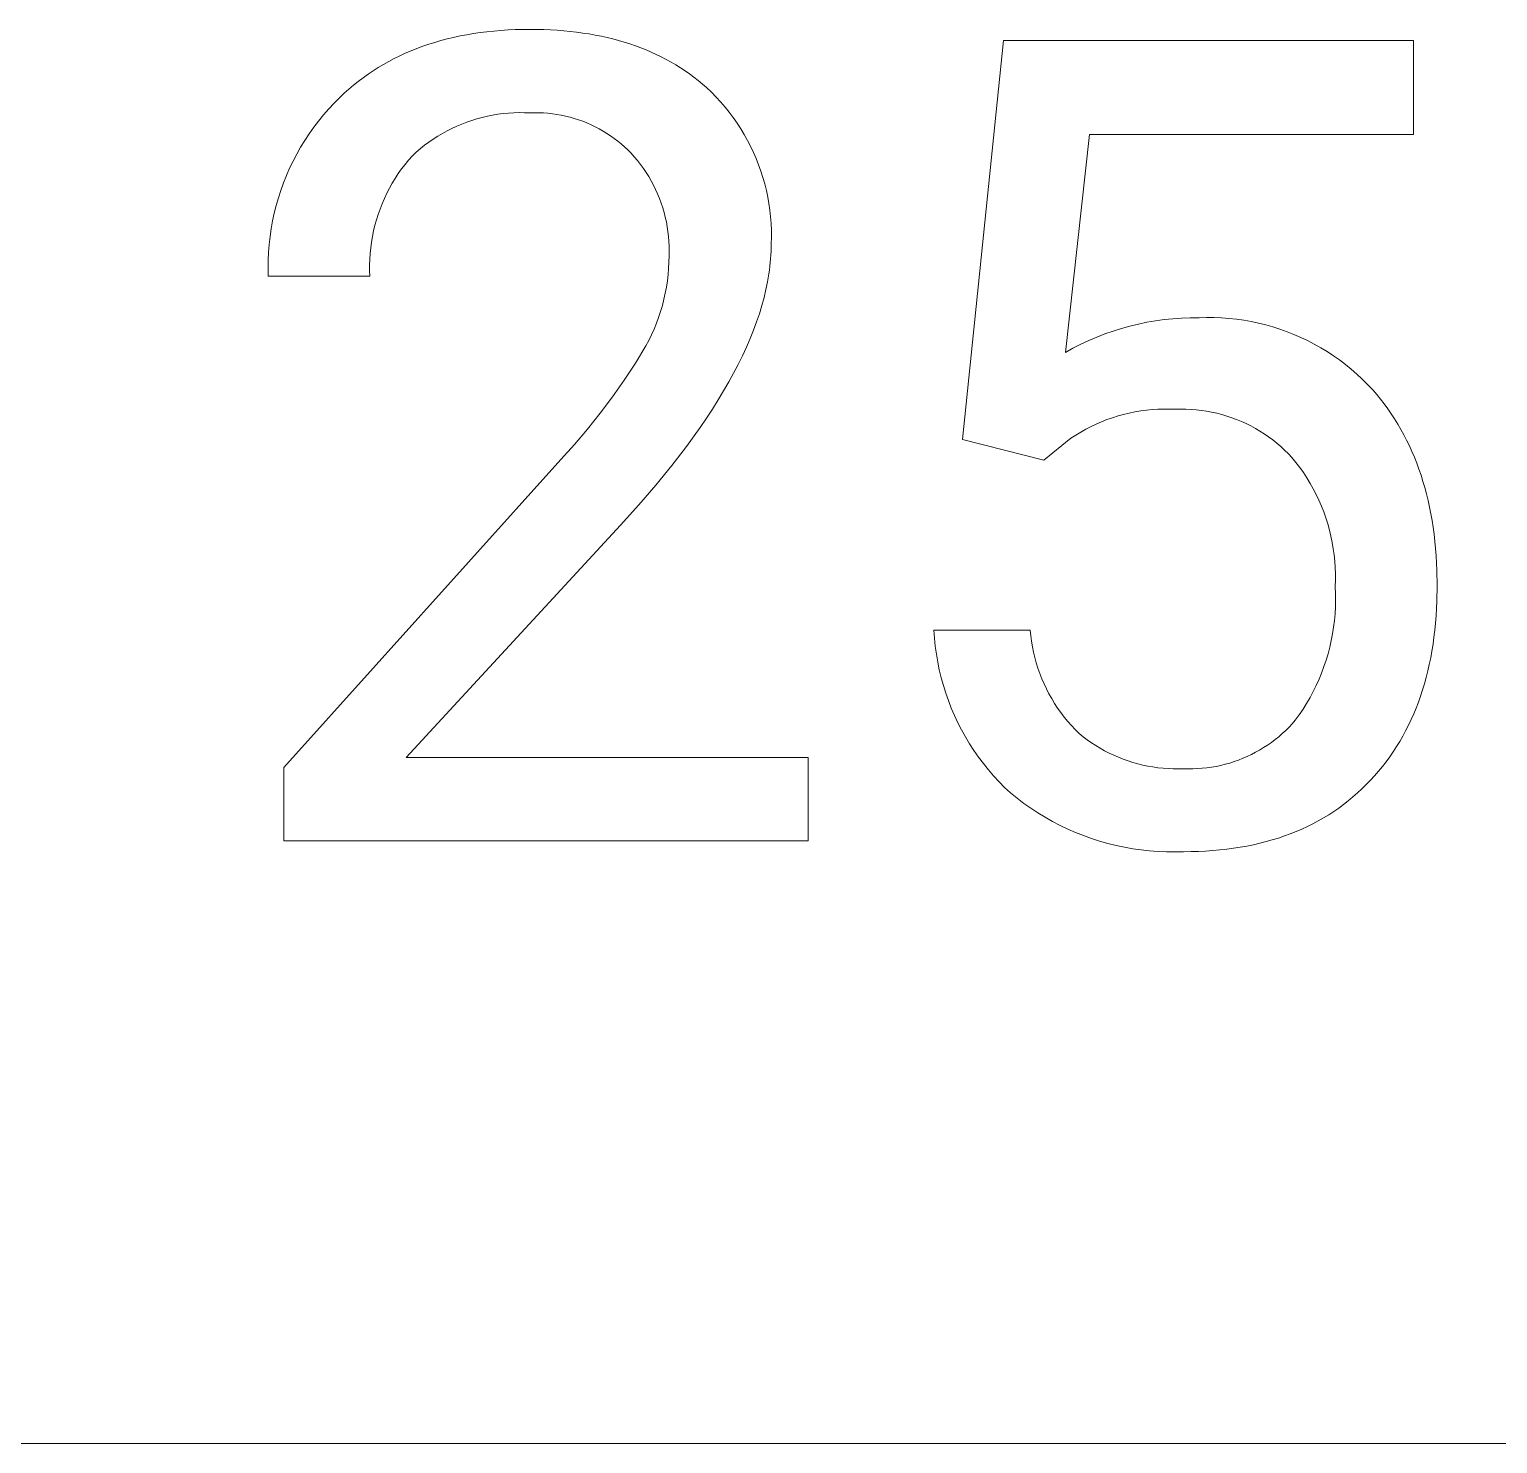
# Model space of a CAD drawing. Header units: millimetres. Extents: x -1519 to 3497, y -297 to 3208.
# Drawn here: x 2749.4 to 2836.5, y -16.4 to 67.6 of the extents above; entities that cross this region are included whole.
import ezdxf

# ---------------------------------------------------------------- set-up
doc = ezdxf.new("R2010")
doc.units = ezdxf.units.MM
doc.header["$MEASUREMENT"] = 0
doc.layers.add('Domyślny', color=7, linetype='Continuous', true_color=0x000000)

msp = doc.modelspace()

# ---------------------------------------------------------------- linework, layer by layer
at = {"layer": 'Domyślny', "color": 18, "lineweight": 15, "true_color": 0x000000}
for p, q in [((2774.193, 67.019), (2774.571, 67.109)), ((2774.571, 67.109), (2774.955, 67.192)), ((2774.955, 67.192), (2775.345, 67.267)), ((2775.345, 67.267), (2775.74, 67.333)), ((2775.74, 67.333), (2776.14, 67.392)), ((2776.14, 67.392), (2776.547, 67.443)), ((2776.547, 67.443), (2776.959, 67.486)), ((2776.959, 67.486), (2777.376, 67.522)), ((2777.376, 67.522), (2777.8, 67.549)), ((2777.8, 67.549), (2778.229, 67.569)), ((2778.229, 67.569), (2778.663, 67.581)), ((2778.663, 67.581), (2779.104, 67.584)), ((2779.104, 67.584), (2779.92, 67.571)), ((2779.92, 67.571), (2780.32, 67.554)), ((2780.32, 67.554), (2780.714, 67.53)), ((2780.714, 67.53), (2781.103, 67.5)), ((2781.103, 67.5), (2781.487, 67.463)), ((2781.487, 67.463), (2781.866, 67.419)), ((2781.866, 67.419), (2782.239, 67.368)), ((2782.239, 67.368), (2782.606, 67.311)), ((2782.606, 67.311), (2782.969, 67.247)), ((2782.969, 67.247), (2783.326, 67.176)), ((2783.326, 67.176), (2783.677, 67.098)), ((2783.677, 67.098), (2784.023, 67.014)), ((2771.704, 66.164), (2772.043, 66.31)), ((2772.043, 66.31), (2772.387, 66.448)), ((2772.387, 66.448), (2772.737, 66.578)), ((2772.737, 66.578), (2773.093, 66.7)), ((2773.093, 66.7), (2773.454, 66.814)), ((2773.454, 66.814), (2773.821, 66.921)), ((2773.821, 66.921), (2774.193, 67.019)), ((2784.023, 67.014), (2784.364, 66.923)), ((2784.364, 66.923), (2784.699, 66.825)), ((2784.699, 66.825), (2785.029, 66.72)), ((2785.029, 66.72), (2785.354, 66.609)), ((2785.354, 66.609), (2785.673, 66.49)), ((2785.673, 66.49), (2785.987, 66.365)), ((2785.987, 66.365), (2786.295, 66.234)), ((2786.295, 66.234), (2786.599, 66.095)), ((2804.776, 43.244), (2807.198, 66.93)), ((2807.198, 66.93), (2831.535, 66.93)), ((2831.535, 66.93), (2831.535, 61.351)), ((2770.095, 65.315), (2770.406, 65.501)), ((2770.406, 65.501), (2770.722, 65.679)), ((2770.722, 65.679), (2771.044, 65.848)), ((2771.044, 65.848), (2771.371, 66.01)), ((2771.371, 66.01), (2771.704, 66.164)), ((2786.599, 66.095), (2786.896, 65.95)), ((2786.896, 65.95), (2787.188, 65.798)), ((2787.188, 65.798), (2787.475, 65.639)), ((2787.475, 65.639), (2787.757, 65.474)), ((2787.757, 65.474), (2788.033, 65.302)), ((2768.626, 64.267), (2768.909, 64.493)), ((2768.909, 64.493), (2769.197, 64.71)), ((2769.197, 64.71), (2769.491, 64.92)), ((2769.491, 64.92), (2769.79, 65.122)), ((2769.79, 65.122), (2770.095, 65.315)), ((2788.033, 65.302), (2788.304, 65.123)), ((2788.304, 65.123), (2788.569, 64.937)), ((2788.569, 64.937), (2788.829, 64.745)), ((2788.829, 64.745), (2789.084, 64.545)), ((2789.084, 64.545), (2789.333, 64.339)), ((2767.812, 63.542), (2768.078, 63.792)), ((2768.078, 63.792), (2768.349, 64.033)), ((2768.349, 64.033), (2768.626, 64.267)), ((2789.333, 64.339), (2789.577, 64.127)), ((2789.577, 64.127), (2789.866, 63.853)), ((2789.866, 63.853), (2790.146, 63.569)), ((2766.85, 62.509), (2767.159, 62.864)), ((2767.159, 62.864), (2767.48, 63.209)), ((2767.48, 63.209), (2767.812, 63.542)), ((2790.146, 63.569), (2790.417, 63.276)), ((2790.417, 63.276), (2790.677, 62.975)), ((2790.677, 62.975), (2790.927, 62.664)), ((2766.268, 61.769), (2766.553, 62.144)), ((2766.553, 62.144), (2766.85, 62.509)), ((2775.052, 61.965), (2774.758, 61.841)), ((2775.349, 62.079), (2775.052, 61.965)), ((2775.65, 62.183), (2775.349, 62.079)), ((2775.954, 62.276), (2775.65, 62.183)), ((2776.262, 62.359), (2775.954, 62.276)), ((2776.572, 62.431), (2776.262, 62.359)), ((2776.884, 62.493), (2776.572, 62.431)), ((2777.198, 62.544), (2776.884, 62.493)), ((2777.514, 62.584), (2777.198, 62.544)), ((2777.831, 62.614), (2777.514, 62.584)), ((2778.149, 62.633), (2777.831, 62.614)), ((2778.467, 62.64), (2778.149, 62.633)), ((2778.786, 62.637), (2778.467, 62.64)), ((2779.104, 62.623), (2778.786, 62.637)), ((2779.37, 62.631), (2779.104, 62.623)), ((2779.636, 62.63), (2779.37, 62.631)), ((2779.902, 62.62), (2779.636, 62.63)), ((2780.167, 62.601), (2779.902, 62.62)), ((2780.432, 62.573), (2780.167, 62.601)), ((2780.696, 62.536), (2780.432, 62.573)), ((2780.958, 62.49), (2780.696, 62.536)), ((2781.218, 62.434), (2780.958, 62.49)), ((2781.477, 62.371), (2781.218, 62.434)), ((2781.733, 62.298), (2781.477, 62.371)), ((2781.986, 62.216), (2781.733, 62.298)), ((2782.236, 62.126), (2781.986, 62.216)), ((2782.484, 62.028), (2782.236, 62.126)), ((2782.728, 61.921), (2782.484, 62.028)), ((2782.968, 61.806), (2782.728, 61.921)), ((2790.927, 62.664), (2791.166, 62.346)), ((2791.166, 62.346), (2791.395, 62.02)), ((2791.395, 62.02), (2791.613, 61.686)), ((2765.738, 60.992), (2765.997, 61.385)), ((2765.997, 61.385), (2766.268, 61.769)), ((2773.365, 61.076), (2773.103, 60.895)), ((2773.633, 61.248), (2773.365, 61.076)), ((2773.906, 61.41), (2773.633, 61.248)), ((2774.185, 61.564), (2773.906, 61.41)), ((2774.469, 61.707), (2774.185, 61.564)), ((2774.758, 61.841), (2774.469, 61.707)), ((2783.203, 61.683), (2782.968, 61.806)), ((2783.435, 61.551), (2783.203, 61.683)), ((2783.662, 61.412), (2783.435, 61.551)), ((2783.884, 61.266), (2783.662, 61.412)), ((2784.101, 61.111), (2783.884, 61.266)), ((2784.313, 60.95), (2784.101, 61.111)), ((2791.613, 61.686), (2791.819, 61.345)), ((2791.819, 61.345), (2792.014, 60.997)), ((2792.014, 60.997), (2792.196, 60.643)), ((2812.309, 61.351), (2810.873, 48.405)), ((2831.535, 61.351), (2812.309, 61.351)), ((2765.043, 59.763), (2765.261, 60.181)), ((2765.261, 60.181), (2765.493, 60.59)), ((2765.493, 60.59), (2765.738, 60.992)), ((2772.356, 60.299), (2772.121, 60.084)), ((2772.598, 60.506), (2772.356, 60.299)), ((2772.847, 60.705), (2772.598, 60.506)), ((2773.103, 60.895), (2772.847, 60.705)), ((2784.519, 60.781), (2784.313, 60.95)), ((2784.719, 60.606), (2784.519, 60.781)), ((2784.913, 60.424), (2784.719, 60.606)), ((2785.1, 60.235), (2784.913, 60.424)), ((2785.294, 60.019), (2785.1, 60.235)), ((2792.196, 60.643), (2792.367, 60.283)), ((2792.367, 60.283), (2792.526, 59.917)), ((2764.65, 58.908), (2764.839, 59.339)), ((2764.839, 59.339), (2765.043, 59.763)), ((2771.481, 59.297), (2771.286, 59.021)), ((2771.686, 59.567), (2771.481, 59.297)), ((2771.899, 59.829), (2771.686, 59.567)), ((2772.121, 60.084), (2771.899, 59.829)), ((2785.48, 59.796), (2785.294, 60.019)), ((2785.659, 59.568), (2785.48, 59.796)), ((2785.829, 59.333), (2785.659, 59.568)), ((2785.992, 59.093), (2785.829, 59.333)), ((2792.526, 59.917), (2792.672, 59.547)), ((2792.672, 59.547), (2792.806, 59.171)), ((2764.315, 58.029), (2764.475, 58.471)), ((2764.475, 58.471), (2764.65, 58.908)), ((2770.926, 58.448), (2770.76, 58.153)), ((2771.101, 58.738), (2770.926, 58.448)), ((2771.286, 59.021), (2771.101, 58.738)), ((2786.146, 58.847), (2785.992, 59.093)), ((2786.291, 58.596), (2786.146, 58.847)), ((2786.428, 58.34), (2786.291, 58.596)), ((2792.806, 59.171), (2792.927, 58.792)), ((2792.927, 58.792), (2793.036, 58.408)), ((2793.036, 58.408), (2793.131, 58.021)), ((2764.04, 57.129), (2764.17, 57.581)), ((2764.17, 57.581), (2764.315, 58.029)), ((2770.46, 57.547), (2770.326, 57.236)), ((2770.605, 57.853), (2770.46, 57.547)), ((2770.76, 58.153), (2770.605, 57.853)), ((2786.556, 58.08), (2786.428, 58.34)), ((2786.675, 57.816), (2786.556, 58.08)), ((2786.785, 57.547), (2786.675, 57.816)), ((2786.886, 57.275), (2786.785, 57.547)), ((2793.131, 58.021), (2793.213, 57.632)), ((2793.213, 57.632), (2793.283, 57.239)), ((2763.826, 56.212), (2763.925, 56.672)), ((2763.925, 56.672), (2764.04, 57.129)), ((2770.202, 56.921), (2770.09, 56.602)), ((2770.326, 57.236), (2770.202, 56.921)), ((2786.977, 57), (2786.886, 57.275)), ((2787.059, 56.721), (2786.977, 57)), ((2787.131, 56.44), (2787.059, 56.721)), ((2793.283, 57.239), (2793.339, 56.845)), ((2793.339, 56.845), (2793.381, 56.448)), ((2763.742, 55.749), (2763.826, 56.212)), ((2769.898, 55.953), (2769.819, 55.624)), ((2769.988, 56.279), (2769.898, 55.953)), ((2770.09, 56.602), (2769.988, 56.279)), ((2787.194, 56.157), (2787.131, 56.44)), ((2787.246, 55.872), (2787.194, 56.157)), ((2787.289, 55.585), (2787.246, 55.872)), ((2793.381, 56.448), (2793.411, 56.051)), ((2793.411, 56.051), (2793.427, 55.653)), ((2763.622, 54.816), (2763.674, 55.283)), ((2763.674, 55.283), (2763.742, 55.749)), ((2769.695, 54.959), (2769.65, 54.624)), ((2769.751, 55.293), (2769.695, 54.959)), ((2769.819, 55.624), (2769.751, 55.293)), ((2787.322, 55.297), (2787.289, 55.585)), ((2787.345, 55.008), (2787.322, 55.297)), ((2787.359, 54.718), (2787.345, 55.008)), ((2793.43, 55.254), (2793.419, 54.856)), ((2793.427, 55.653), (2793.43, 55.254)), ((2763.564, 53.876), (2763.585, 54.346)), ((2763.585, 54.346), (2763.622, 54.816)), ((2769.616, 54.287), (2769.595, 53.95)), ((2769.65, 54.624), (2769.616, 54.287)), ((2787.348, 53.766), (2787.355, 54.138)), ((2787.355, 54.138), (2787.362, 54.428)), ((2787.362, 54.428), (2787.359, 54.718)), ((2793.399, 54.195), (2793.384, 53.972)), ((2793.41, 54.416), (2793.399, 54.195)), ((2793.417, 54.637), (2793.41, 54.416)), ((2793.419, 54.856), (2793.417, 54.637)), ((2763.558, 53.406), (2763.564, 53.876)), ((2763.569, 52.935), (2763.558, 53.406)), ((2769.595, 53.95), (2769.585, 53.612)), ((2769.585, 53.612), (2769.586, 53.273)), ((2769.586, 53.273), (2769.599, 52.935)), ((2787.297, 53.025), (2787.329, 53.395)), ((2787.329, 53.395), (2787.348, 53.766)), ((2793.312, 53.294), (2793.279, 53.065)), ((2793.34, 53.521), (2793.312, 53.294)), ((2793.364, 53.747), (2793.34, 53.521)), ((2793.384, 53.972), (2793.364, 53.747)), ((2769.599, 52.935), (2763.569, 52.935)), ((2787.129, 51.923), (2787.198, 52.288)), ((2787.198, 52.288), (2787.254, 52.656)), ((2787.254, 52.656), (2787.297, 53.025)), ((2793.201, 52.604), (2793.105, 52.138)), ((2793.279, 53.065), (2793.201, 52.604)), ((2786.957, 51.2), (2787.049, 51.56)), ((2787.049, 51.56), (2787.129, 51.923)), ((2792.992, 51.666), (2792.861, 51.189)), ((2793.105, 52.138), (2792.992, 51.666)), ((2786.737, 50.49), (2786.853, 50.843)), ((2786.853, 50.843), (2786.957, 51.2)), ((2792.713, 50.707), (2792.547, 50.219)), ((2792.861, 51.189), (2792.713, 50.707)), ((2786.32, 49.456), (2786.47, 49.796)), ((2786.47, 49.796), (2786.609, 50.141)), ((2786.609, 50.141), (2786.737, 50.49)), ((2792.364, 49.726), (2792.164, 49.227)), ((2792.547, 50.219), (2792.364, 49.726)), ((2813.217, 49.505), (2813.706, 49.677)), ((2813.706, 49.677), (2814.201, 49.832)), ((2814.201, 49.832), (2814.701, 49.97)), ((2814.701, 49.97), (2815.205, 50.092)), ((2815.205, 50.092), (2815.712, 50.196)), ((2815.712, 50.196), (2816.224, 50.283)), ((2816.224, 50.283), (2816.737, 50.353)), ((2816.737, 50.353), (2817.253, 50.406)), ((2817.253, 50.406), (2817.77, 50.441)), ((2817.77, 50.441), (2818.289, 50.459)), ((2818.289, 50.459), (2818.807, 50.46)), ((2818.807, 50.46), (2819.25, 50.473)), ((2819.25, 50.473), (2819.694, 50.472)), ((2819.694, 50.472), (2820.137, 50.455)), ((2820.137, 50.455), (2820.579, 50.424)), ((2820.579, 50.424), (2821.02, 50.377)), ((2821.02, 50.377), (2821.459, 50.316)), ((2821.459, 50.316), (2821.896, 50.24)), ((2821.896, 50.24), (2822.33, 50.149)), ((2822.33, 50.149), (2822.76, 50.043)), ((2822.76, 50.043), (2823.187, 49.923)), ((2823.187, 49.923), (2823.609, 49.788)), ((2823.609, 49.788), (2824.027, 49.639)), ((2785.986, 48.793), (2786.158, 49.122)), ((2786.158, 49.122), (2786.32, 49.456)), ((2792.164, 49.227), (2791.946, 48.724)), ((2811.326, 48.656), (2811.788, 48.892)), ((2811.788, 48.892), (2812.257, 49.113)), ((2812.257, 49.113), (2812.734, 49.317)), ((2812.734, 49.317), (2813.217, 49.505)), ((2824.027, 49.639), (2824.439, 49.476)), ((2824.439, 49.476), (2824.846, 49.3)), ((2824.846, 49.3), (2825.246, 49.109)), ((2825.246, 49.109), (2825.64, 48.905)), ((2825.64, 48.905), (2826.026, 48.688)), ((2785.354, 47.764), (2785.986, 48.793)), ((2791.71, 48.215), (2791.457, 47.7)), ((2791.946, 48.724), (2791.71, 48.215)), ((2810.873, 48.405), (2811.326, 48.656)), ((2826.026, 48.688), (2826.405, 48.458)), ((2826.405, 48.458), (2826.776, 48.215)), ((2826.776, 48.215), (2827.139, 47.959)), ((2827.139, 47.959), (2827.492, 47.692)), ((2784.69, 46.755), (2785.354, 47.764)), ((2791.187, 47.181), (2790.899, 46.656)), ((2791.457, 47.7), (2791.187, 47.181)), ((2827.492, 47.692), (2827.837, 47.413)), ((2827.837, 47.413), (2828.171, 47.122)), ((2828.171, 47.122), (2828.496, 46.82)), ((2783.996, 45.767), (2784.69, 46.755)), ((2790.899, 46.656), (2790.594, 46.126)), ((2828.496, 46.82), (2828.81, 46.507)), ((2828.81, 46.507), (2829.113, 46.183)), ((2829.113, 46.183), (2829.348, 45.911)), ((2783.272, 44.801), (2783.996, 45.767)), ((2790.271, 45.59), (2789.93, 45.049)), ((2790.594, 46.126), (2790.271, 45.59)), ((2829.348, 45.911), (2829.575, 45.633)), ((2829.575, 45.633), (2829.794, 45.349)), ((2829.794, 45.349), (2830.007, 45.059)), ((2782.518, 43.858), (2783.272, 44.801)), ((2789.573, 44.503), (2789.197, 43.952)), ((2789.93, 45.049), (2789.573, 44.503)), ((2813.668, 44.533), (2813.344, 44.418)), ((2813.997, 44.637), (2813.668, 44.533)), ((2814.329, 44.729), (2813.997, 44.637)), ((2814.664, 44.809), (2814.329, 44.729)), ((2815.002, 44.878), (2814.664, 44.809)), ((2815.342, 44.936), (2815.002, 44.878)), ((2815.683, 44.981), (2815.342, 44.936)), ((2816.026, 45.015), (2815.683, 44.981)), ((2816.37, 45.037), (2816.026, 45.015)), ((2816.715, 45.047), (2816.37, 45.037)), ((2817.06, 45.045), (2816.715, 45.047)), ((2817.404, 45.031), (2817.06, 45.045)), ((2817.713, 45.039), (2817.404, 45.031)), ((2818.022, 45.037), (2817.713, 45.039)), ((2818.33, 45.024), (2818.022, 45.037)), ((2818.638, 45), (2818.33, 45.024)), ((2818.945, 44.965), (2818.638, 45)), ((2819.251, 44.92), (2818.945, 44.965)), ((2819.555, 44.864), (2819.251, 44.92)), ((2819.857, 44.797), (2819.555, 44.864)), ((2820.156, 44.72), (2819.857, 44.797)), ((2820.452, 44.632), (2820.156, 44.72)), ((2820.745, 44.535), (2820.452, 44.632)), ((2821.035, 44.427), (2820.745, 44.535)), ((2830.007, 45.059), (2830.212, 44.763)), ((2830.212, 44.763), (2830.409, 44.462)), ((2830.409, 44.462), (2830.599, 44.154)), ((2781.735, 42.939), (2782.518, 43.858)), ((2789.197, 43.952), (2788.394, 42.834)), ((2811.789, 43.679), (2811.495, 43.5)), ((2812.089, 43.848), (2811.789, 43.679)), ((2812.395, 44.007), (2812.089, 43.848)), ((2812.707, 44.155), (2812.395, 44.007)), ((2813.023, 44.292), (2812.707, 44.155)), ((2813.344, 44.418), (2813.023, 44.292)), ((2821.32, 44.309), (2821.035, 44.427)), ((2821.602, 44.181), (2821.32, 44.309)), ((2821.878, 44.043), (2821.602, 44.181)), ((2822.15, 43.896), (2821.878, 44.043)), ((2822.416, 43.74), (2822.15, 43.896)), ((2822.677, 43.574), (2822.416, 43.74)), ((2822.932, 43.399), (2822.677, 43.574)), ((2830.599, 44.154), (2830.782, 43.841)), ((2830.782, 43.841), (2830.958, 43.521)), ((2780.924, 42.044), (2781.735, 42.939)), ((2788.394, 42.834), (2787.521, 41.695)), ((2809.603, 42.007), (2804.776, 43.244)), ((2811.207, 43.31), (2809.603, 42.007)), ((2811.495, 43.5), (2811.207, 43.31)), ((2823.181, 43.216), (2822.932, 43.399)), ((2823.423, 43.024), (2823.181, 43.216)), ((2823.658, 42.823), (2823.423, 43.024)), ((2823.886, 42.615), (2823.658, 42.823)), ((2830.958, 43.521), (2831.126, 43.196)), ((2831.126, 43.196), (2831.286, 42.865)), ((2831.286, 42.865), (2831.439, 42.528)), ((2764.488, 23.77), (2780.924, 42.044)), ((2824.106, 42.398), (2823.886, 42.615)), ((2824.319, 42.175), (2824.106, 42.398)), ((2824.556, 41.882), (2824.319, 42.175)), ((2824.782, 41.581), (2824.556, 41.882)), ((2831.439, 42.528), (2831.585, 42.186)), ((2831.585, 42.186), (2831.724, 41.837)), ((2831.724, 41.837), (2831.855, 41.483)), ((2787.521, 41.695), (2786.578, 40.535)), ((2824.998, 41.273), (2824.782, 41.581)), ((2825.203, 40.958), (2824.998, 41.273)), ((2825.398, 40.636), (2825.203, 40.958)), ((2831.855, 41.483), (2831.978, 41.122)), ((2831.978, 41.122), (2832.094, 40.756)), ((2786.578, 40.535), (2785.565, 39.354)), ((2825.581, 40.308), (2825.398, 40.636)), ((2825.754, 39.973), (2825.581, 40.308)), ((2832.094, 40.756), (2832.203, 40.384)), ((2832.203, 40.384), (2832.304, 40.006)), ((2785.565, 39.354), (2784.482, 38.152)), ((2825.915, 39.633), (2825.754, 39.973)), ((2826.064, 39.288), (2825.915, 39.633)), ((2826.202, 38.938), (2826.064, 39.288)), ((2832.304, 40.006), (2832.398, 39.622)), ((2832.398, 39.622), (2832.484, 39.232)), ((2832.484, 39.232), (2832.563, 38.837)), ((2826.328, 38.583), (2826.202, 38.938)), ((2826.441, 38.225), (2826.328, 38.583)), ((2832.563, 38.837), (2832.634, 38.435)), ((2832.634, 38.435), (2832.698, 38.028)), ((2784.482, 38.152), (2771.754, 24.355)), ((2826.543, 37.862), (2826.441, 38.225)), ((2826.632, 37.497), (2826.543, 37.862)), ((2826.708, 37.128), (2826.632, 37.497)), ((2832.698, 38.028), (2832.754, 37.615)), ((2832.754, 37.615), (2832.803, 37.195)), ((2826.772, 36.758), (2826.708, 37.128)), ((2826.824, 36.385), (2826.772, 36.758)), ((2832.803, 37.195), (2832.844, 36.77)), ((2832.844, 36.77), (2832.878, 36.34)), ((2826.863, 36.011), (2826.824, 36.385)), ((2826.889, 35.636), (2826.863, 36.011)), ((2832.878, 36.34), (2832.905, 35.903)), ((2832.905, 35.903), (2832.923, 35.46)), ((2826.903, 35.26), (2826.889, 35.636)), ((2826.892, 34.507), (2826.904, 34.883)), ((2826.904, 34.883), (2826.903, 35.26)), ((2832.923, 35.46), (2832.938, 34.558)), ((2826.909, 34.105), (2826.892, 34.507)), ((2826.913, 33.703), (2826.909, 34.105)), ((2832.938, 34.558), (2832.923, 33.655)), ((2826.88, 32.899), (2826.903, 33.301)), ((2826.903, 33.301), (2826.913, 33.703)), ((2832.904, 33.213), (2832.877, 32.776)), ((2832.923, 33.655), (2832.904, 33.213)), ((2826.793, 32.098), (2826.843, 32.498)), ((2826.843, 32.498), (2826.88, 32.899)), ((2832.842, 32.346), (2832.799, 31.922)), ((2832.877, 32.776), (2832.842, 32.346)), ((2803.104, 31.444), (2803.072, 31.918)), ((2803.072, 31.918), (2808.785, 31.918)), ((2803.153, 30.97), (2803.104, 31.444)), ((2808.785, 31.918), (2808.817, 31.59)), ((2808.817, 31.59), (2808.861, 31.262)), ((2826.654, 31.306), (2826.73, 31.701)), ((2826.73, 31.701), (2826.793, 32.098)), ((2832.749, 31.503), (2832.691, 31.091)), ((2832.799, 31.922), (2832.749, 31.503)), ((2803.217, 30.499), (2803.153, 30.97)), ((2803.297, 30.03), (2803.217, 30.499)), ((2808.861, 31.262), (2808.916, 30.937)), ((2808.916, 30.937), (2808.982, 30.613)), ((2808.982, 30.613), (2809.059, 30.292)), ((2826.347, 30.138), (2826.462, 30.524)), ((2826.462, 30.524), (2826.565, 30.913)), ((2826.565, 30.913), (2826.654, 31.306)), ((2832.625, 30.685), (2832.552, 30.284)), ((2832.691, 31.091), (2832.625, 30.685)), ((2803.393, 29.564), (2803.297, 30.03)), ((2809.059, 30.292), (2809.147, 29.974)), ((2809.147, 29.974), (2809.247, 29.659)), ((2809.247, 29.659), (2809.356, 29.348)), ((2826.078, 29.38), (2826.219, 29.757)), ((2826.219, 29.757), (2826.347, 30.138)), ((2832.471, 29.89), (2832.382, 29.502)), ((2832.552, 30.284), (2832.471, 29.89)), ((2803.505, 29.101), (2803.393, 29.564)), ((2803.633, 28.643), (2803.505, 29.101)), ((2809.356, 29.348), (2809.477, 29.04)), ((2809.477, 29.04), (2809.608, 28.737)), ((2825.76, 28.641), (2825.925, 29.008)), ((2825.925, 29.008), (2826.078, 29.38)), ((2832.285, 29.12), (2832.181, 28.744)), ((2832.382, 29.502), (2832.285, 29.12)), ((2803.775, 28.189), (2803.633, 28.643)), ((2803.933, 27.74), (2803.775, 28.189)), ((2809.608, 28.737), (2809.75, 28.439)), ((2809.75, 28.439), (2809.901, 28.146)), ((2809.901, 28.146), (2810.063, 27.858)), ((2825.191, 27.576), (2825.393, 27.924)), ((2825.393, 27.924), (2825.582, 28.28)), ((2825.582, 28.28), (2825.76, 28.641)), ((2831.949, 28.01), (2831.821, 27.652)), ((2832.069, 28.374), (2831.949, 28.01)), ((2832.181, 28.744), (2832.069, 28.374)), ((2804.106, 27.297), (2803.933, 27.74)), ((2804.294, 26.86), (2804.106, 27.297)), ((2810.063, 27.858), (2810.234, 27.576)), ((2810.234, 27.576), (2810.416, 27.299)), ((2810.416, 27.299), (2810.606, 27.03)), ((2810.606, 27.03), (2810.806, 26.767)), ((2824.755, 26.9), (2824.979, 27.234)), ((2824.979, 27.234), (2825.191, 27.576)), ((2831.686, 27.3), (2831.543, 26.954)), ((2831.821, 27.652), (2831.686, 27.3)), ((2804.497, 26.429), (2804.294, 26.86)), ((2804.714, 26.006), (2804.497, 26.429)), ((2810.806, 26.767), (2811.014, 26.511)), ((2811.014, 26.511), (2811.232, 26.262)), ((2811.232, 26.262), (2811.457, 26.021)), ((2823.948, 25.97), (2824.146, 26.164)), ((2824.146, 26.164), (2824.336, 26.366)), ((2824.336, 26.366), (2824.52, 26.573)), ((2824.52, 26.573), (2824.755, 26.9)), ((2831.234, 26.281), (2831.067, 25.953)), ((2831.392, 26.614), (2831.234, 26.281)), ((2831.543, 26.954), (2831.392, 26.614)), ((2804.945, 25.59), (2804.714, 26.006)), ((2805.19, 25.182), (2804.945, 25.59)), ((2811.457, 26.021), (2811.691, 25.788)), ((2811.691, 25.788), (2811.928, 25.597)), ((2811.928, 25.597), (2812.171, 25.414)), ((2812.171, 25.414), (2812.42, 25.24)), ((2823.098, 25.26), (2823.319, 25.427)), ((2823.319, 25.427), (2823.535, 25.601)), ((2823.535, 25.601), (2823.745, 25.782)), ((2823.745, 25.782), (2823.948, 25.97)), ((2830.712, 25.317), (2830.522, 25.008)), ((2830.893, 25.632), (2830.712, 25.317)), ((2831.067, 25.953), (2830.893, 25.632)), ((2805.449, 24.783), (2805.19, 25.182)), ((2805.721, 24.393), (2805.449, 24.783)), ((2812.42, 25.24), (2812.675, 25.074)), ((2812.675, 25.074), (2812.935, 24.916)), ((2812.935, 24.916), (2813.201, 24.768)), ((2813.201, 24.768), (2813.471, 24.628)), ((2813.471, 24.628), (2813.746, 24.498)), ((2813.746, 24.498), (2814.025, 24.377)), ((2821.409, 24.316), (2821.663, 24.426)), ((2821.663, 24.426), (2821.913, 24.545)), ((2821.913, 24.545), (2822.16, 24.672)), ((2822.16, 24.672), (2822.401, 24.807)), ((2822.401, 24.807), (2822.639, 24.95)), ((2822.639, 24.95), (2822.871, 25.101)), ((2822.871, 25.101), (2823.098, 25.26)), ((2830.12, 24.408), (2829.908, 24.117)), ((2830.325, 24.704), (2830.12, 24.408)), ((2830.522, 25.008), (2830.325, 24.704)), ((2764.488, 19.427), (2764.488, 23.77)), ((2771.754, 24.355), (2795.607, 24.355)), ((2795.607, 24.355), (2795.607, 19.427)), ((2806.006, 24.012), (2805.721, 24.393)), ((2806.304, 23.641), (2806.006, 24.012)), ((2806.614, 23.28), (2806.304, 23.641)), ((2814.025, 24.377), (2814.308, 24.265)), ((2814.308, 24.265), (2814.594, 24.164)), ((2814.594, 24.164), (2814.884, 24.071)), ((2814.884, 24.071), (2815.177, 23.989)), ((2815.177, 23.989), (2815.472, 23.916)), ((2815.472, 23.916), (2815.77, 23.854)), ((2815.77, 23.854), (2816.069, 23.801)), ((2816.069, 23.801), (2816.37, 23.759)), ((2816.37, 23.759), (2816.673, 23.727)), ((2816.673, 23.727), (2816.976, 23.705)), ((2816.976, 23.705), (2817.28, 23.693)), ((2817.28, 23.693), (2817.584, 23.691)), ((2817.584, 23.691), (2817.888, 23.7)), ((2817.888, 23.7), (2818.165, 23.692)), ((2818.165, 23.692), (2818.442, 23.693)), ((2818.442, 23.693), (2818.719, 23.704)), ((2818.719, 23.704), (2818.996, 23.724)), ((2818.996, 23.724), (2819.271, 23.753)), ((2819.271, 23.753), (2819.546, 23.792)), ((2819.546, 23.792), (2819.819, 23.84)), ((2819.819, 23.84), (2820.09, 23.897)), ((2820.09, 23.897), (2820.359, 23.963)), ((2820.359, 23.963), (2820.626, 24.038)), ((2820.626, 24.038), (2820.89, 24.122)), ((2820.89, 24.122), (2821.151, 24.214)), ((2821.151, 24.214), (2821.409, 24.316)), ((2829.459, 23.554), (2829.223, 23.281)), ((2829.687, 23.832), (2829.459, 23.554)), ((2829.908, 24.117), (2829.687, 23.832)), ((2806.936, 22.93), (2806.614, 23.28)), ((2807.27, 22.591), (2806.936, 22.93)), ((2828.729, 22.755), (2828.472, 22.502)), ((2828.98, 23.015), (2828.729, 22.755)), ((2829.223, 23.281), (2828.98, 23.015)), ((2807.615, 22.264), (2807.27, 22.591)), ((2808.008, 21.946), (2807.615, 22.264)), ((2808.411, 21.643), (2808.008, 21.946)), ((2827.664, 21.795), (2827.383, 21.575)), ((2827.94, 22.022), (2827.664, 21.795)), ((2828.209, 22.258), (2827.94, 22.022)), ((2828.472, 22.502), (2828.209, 22.258)), ((2808.823, 21.352), (2808.411, 21.643)), ((2809.246, 21.076), (2808.823, 21.352)), ((2809.677, 20.815), (2809.246, 21.076)), ((2826.5, 20.967), (2826.193, 20.78)), ((2826.8, 21.161), (2826.5, 20.967)), ((2827.095, 21.364), (2826.8, 21.161)), ((2827.383, 21.575), (2827.095, 21.364)), ((2810.117, 20.567), (2809.677, 20.815)), ((2810.565, 20.335), (2810.117, 20.567)), ((2811.02, 20.118), (2810.565, 20.335)), ((2811.482, 19.916), (2811.02, 20.118)), ((2824.905, 20.117), (2824.567, 19.972)), ((2825.236, 20.271), (2824.905, 20.117)), ((2825.561, 20.432), (2825.236, 20.271)), ((2825.88, 20.602), (2825.561, 20.432)), ((2826.193, 20.78), (2825.88, 20.602)), ((2795.607, 19.427), (2764.488, 19.427)), ((2811.951, 19.73), (2811.482, 19.916)), ((2812.426, 19.56), (2811.951, 19.73)), ((2812.907, 19.405), (2812.426, 19.56)), ((2813.392, 19.267), (2812.907, 19.405)), ((2813.881, 19.145), (2813.392, 19.267)), ((2822.031, 19.188), (2821.644, 19.109)), ((2822.412, 19.275), (2822.031, 19.188)), ((2822.787, 19.371), (2822.412, 19.275)), ((2823.155, 19.474), (2822.787, 19.371)), ((2823.517, 19.586), (2823.155, 19.474)), ((2823.873, 19.707), (2823.517, 19.586)), ((2824.223, 19.835), (2823.873, 19.707)), ((2824.567, 19.972), (2824.223, 19.835)), ((2814.375, 19.04), (2813.881, 19.145)), ((2814.871, 18.952), (2814.375, 19.04)), ((2815.371, 18.88), (2814.871, 18.952)), ((2815.872, 18.824), (2815.371, 18.88)), ((2816.375, 18.786), (2815.872, 18.824)), ((2816.879, 18.765), (2816.375, 18.786)), ((2817.384, 18.76), (2816.879, 18.765)), ((2817.888, 18.772), (2817.384, 18.76)), ((2818.33, 18.777), (2817.888, 18.772)), ((2818.766, 18.789), (2818.33, 18.777)), ((2819.195, 18.81), (2818.766, 18.789)), ((2819.619, 18.839), (2819.195, 18.81)), ((2820.036, 18.876), (2819.619, 18.839)), ((2820.447, 18.922), (2820.036, 18.876)), ((2820.852, 18.976), (2820.447, 18.922)), ((2821.252, 19.038), (2820.852, 18.976)), ((2821.644, 19.109), (2821.252, 19.038)), ((1601.477, -16.362), (3497.131, -16.362))]:
    msp.add_line(p, q, dxfattribs=at)

doc.saveas('drawing.dxf')
